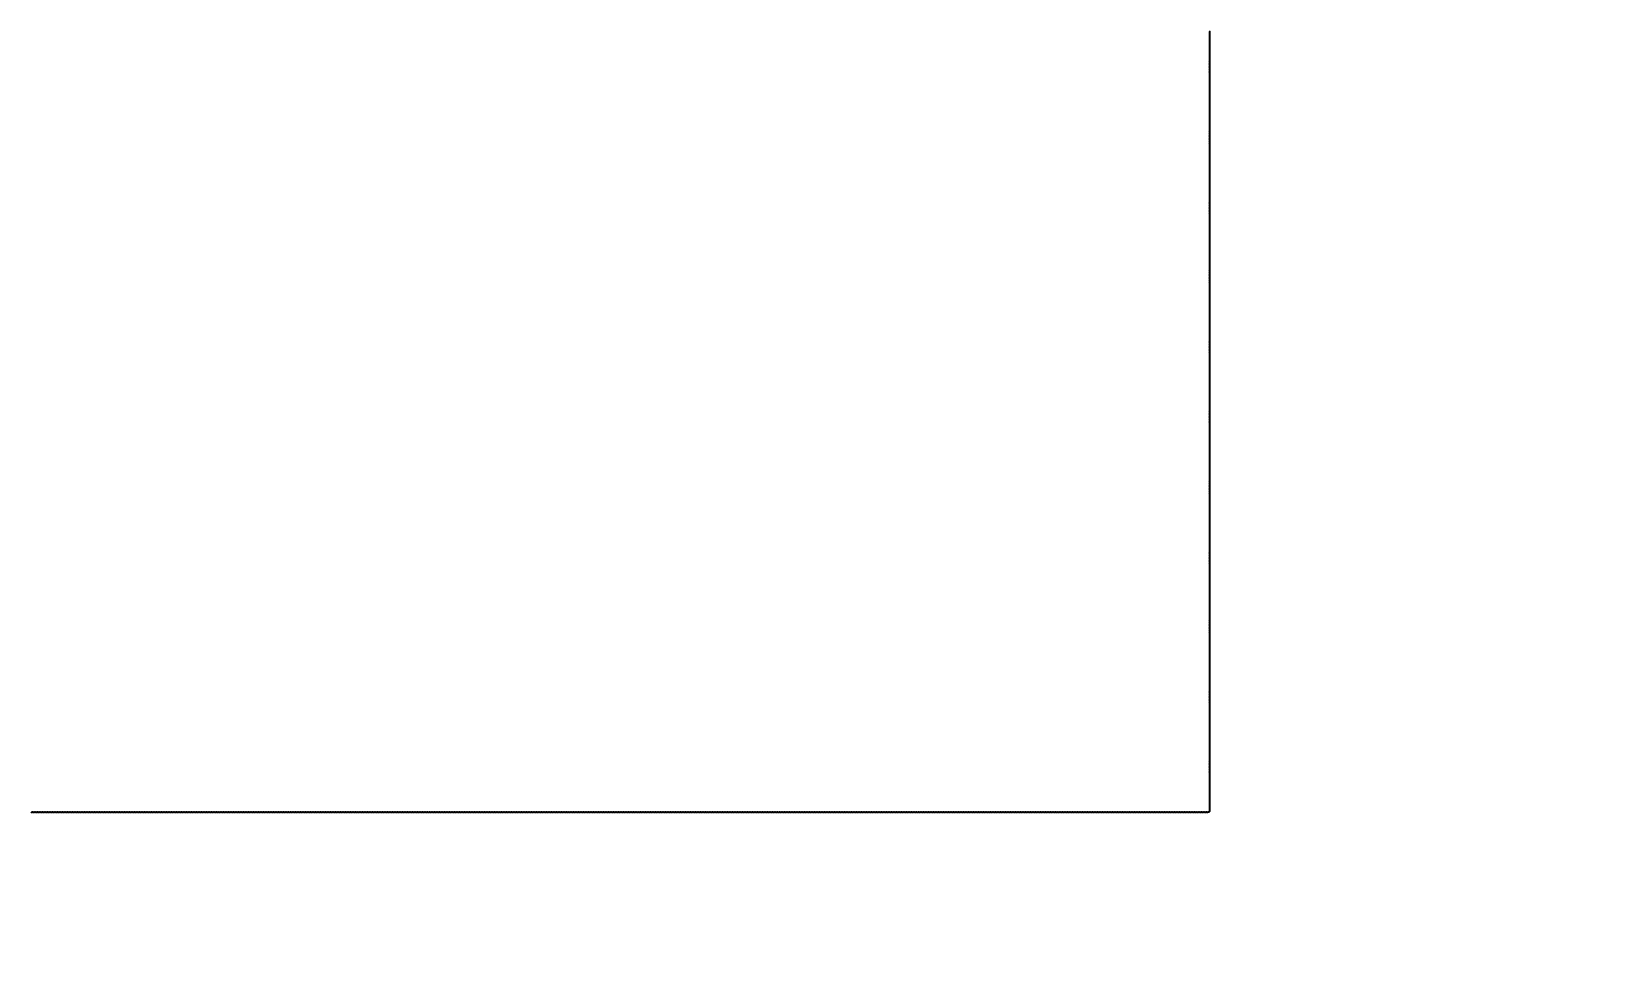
# Model space of a CAD drawing. Header units: millimetres. Extents: x 0 to 7618, y 0 to 6412.
# Drawn here: x 3305.8 to 3778, y 1346 to 1620 of the extents above; entities that cross this region are included whole.
import ezdxf

# ---------------------------------------------------------------- set-up
doc = ezdxf.new("R2010")
doc.units = ezdxf.units.MM
doc.styles.get("Standard").update_dxf_attribs({"font": 'arial.ttf'})
doc.dimstyles.new('ISO-25', dxfattribs={"dimtxt": 100, "dimasz": 100, "dimexe": 1.25, "dimexo": 0.625, "dimtad": 1, "dimtih": 1, "dimtoh": 1, "dimtxsty": 'Standard', "dimcen": 2.5, "dimadec": 0, "dimazin": 0, "dimtfac": 1, "dimtmove": 0, "dimatfit": 3, "dimfxl": 1, "dimfxlon": 1, "dimarcsym": 0})

# ---------------------------------------------------------------- blocks, each defined once
blk = doc.blocks.new('*D1')
at = {"color": 0, "lineweight": -2, "transparency": 16777216}
for p, q in [((4406.22, 2934.23), (4408.47, 2934.23)), ((4407.22, 2834.23), (4407.22, 2225.45)), ((4407.22, 1487.25), (4407.22, 2096.03)), ((4406.22, 1387.25), (4408.47, 1387.25))]:
    blk.add_line(p, q, dxfattribs=at)
at = {"color": 0, "transparency": 16777216}
for points in [[(4390.55, 2834.23), (4423.89, 2834.23), (4407.22, 2934.23)], [(4390.55, 1487.25), (4423.89, 1487.25), (4407.22, 1387.25)]]:
    blk.add_solid(points, dxfattribs=at)
at = {"layer": 'Defpoints', "color": 0, "transparency": 16777216}
for p in [(3650.01, 2934.23), (3630.28, 1387.25), (4407.22, 1387.25)]:
    blk.add_point(p, dxfattribs=at)
at = {"color": 0, "transparency": 16777216, "insert": (4407.22, 2160.74), "char_height": 100, "attachment_point": 5}
blk.add_mtext('1546,98 [5\'-1"]', dxfattribs=at)
blk = doc.blocks.new('*D4')
at = {"color": 0, "lineweight": -2, "transparency": 16777216}
for p, q in [((1554.2, 902.31), (1554.2, 900.06)), ((3657.48, 902.31), (3657.48, 900.06)), ((1654.2, 901.31), (3557.48, 901.31))]:
    blk.add_line(p, q, dxfattribs=at)
at = {"color": 0, "transparency": 16777216}
for points in [[(1654.2, 917.97), (1654.2, 884.64), (1554.2, 901.31)], [(3557.48, 917.97), (3557.48, 884.64), (3657.48, 901.31)]]:
    blk.add_solid(points, dxfattribs=at)
at = {"layer": 'Defpoints', "color": 0, "transparency": 16777216}
for p in [(1554.2, 1594.38), (3657.48, 1547.63), (3657.48, 901.31)]:
    blk.add_point(p, dxfattribs=at)
at = {"color": 0, "transparency": 16777216, "insert": (2605.84, 966.02), "char_height": 100, "attachment_point": 5}
blk.add_mtext('2103,27 [6\'-11"]', dxfattribs=at)
blk = doc.blocks.new('*D8')
at = {"color": 0, "lineweight": -2, "transparency": 16777216}
for p, q in [((4633.09, 1041), (4634.32, 1039.11)), ((4549.74, 985.73), (4357.89, 861.27)), ((3966.54, 607.39), (4158.39, 731.85)), ((3882.1, 553.81), (3883.32, 551.92))]:
    blk.add_line(p, q, dxfattribs=at)
at = {"color": 0, "transparency": 16777216}
for points in [[(4540.67, 999.72), (4558.81, 971.75), (4633.64, 1040.16)], [(3957.46, 621.37), (3975.61, 593.41), (3882.64, 552.97)]]:
    blk.add_solid(points, dxfattribs=at)
at = {"layer": 'Defpoints', "color": 0, "transparency": 16777216}
for p in [(4408.47, 1387.25), (3657.48, 900.06), (3882.64, 552.97)]:
    blk.add_point(p, dxfattribs=at)
at = {"color": 0, "transparency": 16777216, "insert": (4258.14, 796.56), "char_height": 100, "attachment_point": 5}
blk.add_mtext('895,18 [2\'-11"]', dxfattribs=at)
blk = doc.blocks.new('*D18')
at = {"color": 0, "lineweight": -2, "transparency": 16777216}
for p, q in [((3475.51, 2734.23), (3657.48, 2859.13)), ((3657.48, 2859.13), (3657.48, 1696.15)), ((3475.51, 2735.23), (3475.51, 2734.23))]:
    blk.add_line(p, q, dxfattribs=at)
at = {"layer": 'Defpoints', "color": 0, "transparency": 16777216}
for p in [(3475.51, 2934.23), (3657.48, 2659.13), (0, 0)]:
    blk.add_point(p, dxfattribs=at)
at = {"color": 0, "transparency": 16777216, "insert": (3592.76, 2177.33), "char_height": 100, "attachment_point": 5, "rotation": 90}
blk.add_mtext('3475,51 [11\'-5"]', dxfattribs=at)

msp = doc.modelspace()

# ---------------------------------------------------------------- linework, layer by layer
msp.add_lwpolyline([(3305.528, 1387.073, 0.5205671), (3306.028, 1387.073, 0.5205671), (3306.528, 1387.073, 0.5205671), (3307.028, 1387.073, 0.5205671), (3307.528, 1387.073, 0.5205671), (3308.028, 1387.073, 0.5205671), (3308.528, 1387.073, 0.5205671), (3309.028, 1387.073, 0.5205671), (3309.528, 1387.073, 0.5205671), (3310.028, 1387.073, 0.5205671), (3310.528, 1387.073, 0.5205671), (3311.028, 1387.073, 0.5205671), (3311.528, 1387.073, 0.5205671), (3312.028, 1387.073, 0.5205671), (3312.528, 1387.073, 0.5205671), (3313.028, 1387.073, 0.5205671), (3313.528, 1387.073, 0.5205671), (3314.028, 1387.073, 0.5205671), (3314.528, 1387.073, 0.5205671), (3315.028, 1387.073, 0.5205671), (3315.528, 1387.073, 0.5205671), (3316.028, 1387.073, 0.5205671), (3316.528, 1387.073, 0.5205671), (3317.028, 1387.073, 0.5205671), (3317.528, 1387.073, 0.5205671), (3318.028, 1387.073, 0.5205671), (3318.528, 1387.073, 0.5205671), (3319.028, 1387.073, 0.5205671), (3319.528, 1387.073, 0.5205671), (3320.028, 1387.073, 0.5205671), (3320.528, 1387.073, 0.5205671), (3321.028, 1387.073, 0.5205671), (3321.528, 1387.073, 0.5205671), (3322.028, 1387.073, 0.5205671), (3322.528, 1387.073, 0.5205671), (3323.028, 1387.073, 0.5205671), (3323.528, 1387.073, 0.5205671), (3324.028, 1387.073, 0.5205671), (3324.528, 1387.073, 0.5205671), (3325.028, 1387.073, 0.5205671), (3325.528, 1387.073, 0.5205671), (3326.028, 1387.073, 0.5205671), (3326.528, 1387.073, 0.5205671), (3327.028, 1387.073, 0.5205671), (3327.528, 1387.073, 0.5205671), (3328.028, 1387.073, 0.5205671), (3328.528, 1387.073, 0.5205671), (3329.028, 1387.073, 0.5205671), (3329.528, 1387.073, 0.5205671), (3330.028, 1387.073, 0.5205671), (3330.528, 1387.073, 0.5205671), (3331.028, 1387.073, 0.5205671), (3331.528, 1387.073, 0.5205671), (3332.028, 1387.073, 0.5205671), (3332.528, 1387.073, 0.5205671), (3333.028, 1387.073, 0.5205671), (3333.528, 1387.073, 0.5205671), (3334.028, 1387.073, 0.5205671), (3334.528, 1387.073, 0.5205671), (3335.028, 1387.073, 0.5205671), (3335.528, 1387.073, 0.5205671), (3336.028, 1387.073, 0.5205671), (3336.528, 1387.073, 0.5205671), (3337.028, 1387.073, 0.5205671), (3337.528, 1387.073, 0.5205671), (3338.028, 1387.073, 0.5205671), (3338.528, 1387.073, 0.5205671), (3339.028, 1387.073, 0.5205671), (3339.528, 1387.073, 0.5205671), (3340.028, 1387.073, 0.5205671), (3340.528, 1387.073, 0.5205671), (3341.028, 1387.073, 0.5205671), (3341.528, 1387.073, 0.5205671), (3342.028, 1387.073, 0.5205671), (3342.528, 1387.073, 0.5205671), (3343.028, 1387.073, 0.5205671), (3343.528, 1387.073, 0.5205671), (3344.028, 1387.073, 0.5205671), (3344.528, 1387.073, 0.5205671), (3345.028, 1387.073, 0.5205671), (3345.528, 1387.073, 0.5205671), (3346.028, 1387.073, 0.5205671), (3346.528, 1387.073, 0.5205671), (3347.028, 1387.073, 0.5205671), (3347.528, 1387.073, 0.5205671), (3348.028, 1387.073, 0.5205671), (3348.528, 1387.073, 0.5205671), (3349.028, 1387.073, 0.5205671), (3349.528, 1387.073, 0.5205671), (3350.028, 1387.073, 0.5205671), (3350.528, 1387.073, 0.5205671), (3351.028, 1387.073, 0.5205671), (3351.528, 1387.073, 0.5205671), (3352.028, 1387.073, 0.5205671), (3352.528, 1387.073, 0.5205671), (3353.028, 1387.073, 0.5205671), (3353.528, 1387.073, 0.5205671), (3354.028, 1387.073, 0.5205671), (3354.528, 1387.073, 0.5205671), (3355.028, 1387.073, 0.5205671), (3355.528, 1387.073, 0.5205671), (3356.028, 1387.073, 0.5205671), (3356.528, 1387.073, 0.5205671), (3357.028, 1387.073, 0.5205671), (3357.528, 1387.073, 0.5205671), (3358.028, 1387.073, 0.5205671), (3358.528, 1387.073, 0.5205671), (3359.028, 1387.073, 0.5205671), (3359.528, 1387.073, 0.5205671), (3360.028, 1387.073, 0.5205671), (3360.528, 1387.073, 0.5205671), (3361.028, 1387.073, 0.5205671), (3361.528, 1387.073, 0.5205671), (3362.028, 1387.073, 0.5205671), (3362.528, 1387.073, 0.5205671), (3363.028, 1387.073, 0.5205671), (3363.528, 1387.073, 0.5205671), (3364.028, 1387.073, 0.5205671), (3364.528, 1387.073, 0.5205671), (3365.028, 1387.073, 0.5205671), (3365.528, 1387.073, 0.5205671), (3366.028, 1387.073, 0.5205671), (3366.528, 1387.073, 0.5205671), (3367.028, 1387.073, 0.5205671), (3367.528, 1387.073, 0.5205671), (3368.028, 1387.073, 0.5205671), (3368.528, 1387.073, 0.5205671), (3369.028, 1387.073, 0.5205671), (3369.528, 1387.073, 0.5205671), (3370.028, 1387.073, 0.5205671), (3370.528, 1387.073, 0.5205671), (3371.028, 1387.073, 0.5205671), (3371.528, 1387.073, 0.5205671), (3372.028, 1387.073, 0.5205671), (3372.528, 1387.073, 0.5205671), (3373.028, 1387.073, 0.5205671), (3373.528, 1387.073, 0.5205671), (3374.028, 1387.073, 0.5205671), (3374.528, 1387.073, 0.5205671), (3375.028, 1387.073, 0.5205671), (3375.528, 1387.073, 0.5205671), (3376.028, 1387.073, 0.5205671), (3376.528, 1387.073, 0.5205671), (3377.028, 1387.073, 0.5205671), (3377.528, 1387.073, 0.5205671), (3378.028, 1387.073, 0.5205671), (3378.528, 1387.073, 0.5205671), (3379.028, 1387.073, 0.5205671), (3379.528, 1387.073, 0.5205671), (3380.028, 1387.073, 0.5205671), (3380.528, 1387.073, 0.5205671), (3381.028, 1387.073, 0.5205671), (3381.528, 1387.073, 0.5205671), (3382.028, 1387.073, 0.5205671), (3382.528, 1387.073, 0.5205671), (3383.028, 1387.073, 0.5205671), (3383.528, 1387.073, 0.5205671), (3384.028, 1387.073, 0.5205671), (3384.528, 1387.073, 0.5205671), (3385.028, 1387.073, 0.5205671), (3385.528, 1387.073, 0.5205671), (3386.028, 1387.073, 0.5205671), (3386.528, 1387.073, 0.5205671), (3387.028, 1387.073, 0.5205671), (3387.528, 1387.073, 0.5205671), (3388.028, 1387.073, 0.5205671), (3388.528, 1387.073, 0.5205671), (3389.028, 1387.073, 0.5205671), (3389.528, 1387.073, 0.5205671), (3390.028, 1387.073, 0.5205671), (3390.528, 1387.073, 0.5205671), (3391.028, 1387.073, 0.5205671), (3391.528, 1387.073, 0.5205671), (3392.028, 1387.073, 0.5205671), (3392.528, 1387.073, 0.5205671), (3393.028, 1387.073, 0.5205671), (3393.528, 1387.073, 0.5205671), (3394.028, 1387.073, 0.5205671), (3394.528, 1387.073, 0.5205671), (3395.028, 1387.073, 0.5205671), (3395.528, 1387.073, 0.5205671), (3396.028, 1387.073, 0.5205671), (3396.528, 1387.073, 0.5205671), (3397.028, 1387.073, 0.5205671), (3397.528, 1387.073, 0.5205671), (3398.028, 1387.073, 0.5205671), (3398.528, 1387.073, 0.5205671), (3399.028, 1387.073, 0.5205671), (3399.528, 1387.073, 0.5205671), (3400.028, 1387.073, 0.5205671), (3400.528, 1387.073, 0.5205671), (3401.028, 1387.073, 0.5205671), (3401.528, 1387.073, 0.5205671), (3402.028, 1387.073, 0.5205671), (3402.528, 1387.073, 0.5205671), (3403.028, 1387.073, 0.5205671), (3403.528, 1387.073, 0.5205671), (3404.028, 1387.073, 0.5205671), (3404.528, 1387.073, 0.5205671), (3405.028, 1387.073, 0.5205671), (3405.528, 1387.073, 0.5205671), (3406.028, 1387.073, 0.5205671), (3406.528, 1387.073, 0.5205671), (3407.028, 1387.073, 0.5205671), (3407.528, 1387.073, 0.5205671), (3408.028, 1387.073, 0.5205671), (3408.528, 1387.073, 0.5205671), (3409.028, 1387.073, 0.5205671), (3409.528, 1387.073, 0.5205671), (3410.028, 1387.073, 0.5205671), (3410.528, 1387.073, 0.5205671), (3411.028, 1387.073, 0.5205671), (3411.528, 1387.073, 0.5205671), (3412.028, 1387.073, 0.5205671), (3412.528, 1387.073, 0.5205671), (3413.028, 1387.073, 0.5205671), (3413.528, 1387.073, 0.5205671), (3414.028, 1387.073, 0.5205671), (3414.528, 1387.073, 0.5205671), (3415.028, 1387.073, 0.5205671), (3415.528, 1387.073, 0.5205671), (3416.028, 1387.073, 0.5205671), (3416.528, 1387.073, 0.5205671), (3417.028, 1387.073, 0.5205671), (3417.528, 1387.073, 0.5205671), (3418.028, 1387.073, 0.5205671), (3418.528, 1387.073, 0.5205671), (3419.028, 1387.073, 0.5205671), (3419.528, 1387.073, 0.5205671), (3420.028, 1387.073, 0.5205671), (3420.528, 1387.073, 0.5205671), (3421.028, 1387.073, 0.5205671), (3421.528, 1387.073, 0.5205671), (3422.028, 1387.073, 0.5205671), (3422.528, 1387.073, 0.5205671), (3423.028, 1387.073, 0.5205671), (3423.528, 1387.073, 0.5205671), (3424.028, 1387.073, 0.5205671), (3424.528, 1387.073, 0.5205671), (3425.028, 1387.073, 0.5205671), (3425.528, 1387.073, 0.5205671), (3426.028, 1387.073, 0.5205671), (3426.528, 1387.073, 0.5205671), (3427.028, 1387.073, 0.5205671), (3427.528, 1387.073, 0.5205671), (3428.028, 1387.073, 0.5205671), (3428.528, 1387.073, 0.5205671), (3429.028, 1387.073, 0.5205671), (3429.528, 1387.073, 0.5205671), (3430.028, 1387.073, 0.5205671), (3430.528, 1387.073, 0.5205671), (3431.028, 1387.073, 0.5205671), (3431.528, 1387.073, 0.5205671), (3432.028, 1387.073, 0.5205671), (3432.528, 1387.073, 0.5205671), (3433.028, 1387.073, 0.5205671), (3433.528, 1387.073, 0.5205671), (3434.028, 1387.073, 0.5205671), (3434.528, 1387.073, 0.5205671), (3435.028, 1387.073, 0.5205671), (3435.528, 1387.073, 0.5205671), (3436.028, 1387.073, 0.5205671), (3436.528, 1387.073, 0.5205671), (3437.028, 1387.073, 0.5205671), (3437.528, 1387.073, 0.5205671), (3438.028, 1387.073, 0.5205671), (3438.528, 1387.073, 0.5205671), (3439.028, 1387.073, 0.5205671), (3439.528, 1387.073, 0.5205671), (3440.028, 1387.073, 0.5205671), (3440.528, 1387.073, 0.5205671), (3441.028, 1387.073, 0.5205671), (3441.528, 1387.073, 0.5205671), (3442.028, 1387.073, 0.5205671), (3442.528, 1387.073, 0.5205671), (3443.028, 1387.073, 0.5205671), (3443.528, 1387.073, 0.5205671), (3444.028, 1387.073, 0.5205671), (3444.528, 1387.073, 0.5205671), (3445.028, 1387.073, 0.5205671), (3445.528, 1387.073, 0.5205671), (3446.028, 1387.073, 0.5205671), (3446.528, 1387.073, 0.5205671), (3447.028, 1387.073, 0.5205671), (3447.528, 1387.073, 0.5205671), (3448.028, 1387.073, 0.5205671), (3448.528, 1387.073, 0.5205671), (3449.028, 1387.073, 0.5205671), (3449.528, 1387.073, 0.5205671), (3450.028, 1387.073, 0.5205671), (3450.528, 1387.073, 0.5205671), (3451.028, 1387.073, 0.5205671), (3451.528, 1387.073, 0.5205671), (3452.028, 1387.073, 0.5205671), (3452.528, 1387.073, 0.5205671), (3453.028, 1387.073, 0.5205671), (3453.528, 1387.073, 0.5205671), (3454.028, 1387.073, 0.5205671), (3454.528, 1387.073, 0.5205671), (3455.028, 1387.073, 0.5205671), (3455.528, 1387.073, 0.5205671), (3456.028, 1387.073, 0.5205671), (3456.528, 1387.073, 0.5205671), (3457.028, 1387.073, 0.5205671), (3457.528, 1387.073, 0.5205671), (3458.028, 1387.073, 0.5205671), (3458.528, 1387.073, 0.5205671), (3459.028, 1387.073, 0.5205671), (3459.528, 1387.073, 0.5205671), (3460.028, 1387.073, 0.5205671), (3460.528, 1387.073, 0.5205671), (3461.028, 1387.073, 0.5205671), (3461.528, 1387.073, 0.5205671), (3462.028, 1387.073, 0.5205671), (3462.528, 1387.073, 0.5205671), (3463.028, 1387.073, 0.5205671), (3463.528, 1387.073, 0.5205671), (3464.028, 1387.073, 0.5205671), (3464.528, 1387.073, 0.5205671), (3465.028, 1387.073, 0.5205671), (3465.528, 1387.073, 0.5205671), (3466.028, 1387.073, 0.5205671), (3466.528, 1387.073, 0.5205671), (3467.028, 1387.073, 0.5205671), (3467.528, 1387.073, 0.5205671), (3468.028, 1387.073, 0.5205671), (3468.528, 1387.073, 0.5205671), (3469.028, 1387.073, 0.5205671), (3469.528, 1387.073, 0.5205671), (3470.028, 1387.073, 0.5205671), (3470.528, 1387.073, 0.5205671), (3471.028, 1387.073, 0.5205671), (3471.528, 1387.073, 0.5205671), (3472.028, 1387.073, 0.5205671), (3472.528, 1387.073, 0.5205671), (3473.028, 1387.073, 0.5205671), (3473.528, 1387.073, 0.5205671), (3474.028, 1387.073, 0.5205671), (3474.528, 1387.073, 0.5205671), (3475.028, 1387.073, 0.5205671), (3475.528, 1387.073, 0.5205671), (3476.028, 1387.073, 0.5205671), (3476.528, 1387.073, 0.5205671), (3477.028, 1387.073, 0.5205671), (3477.528, 1387.073, 0.5205671), (3478.028, 1387.073, 0.5205671), (3478.528, 1387.073, 0.5205671), (3479.028, 1387.073, 0.5205671), (3479.528, 1387.073, 0.5205671), (3480.028, 1387.073, 0.5205671), (3480.528, 1387.073, 0.5205671), (3481.028, 1387.073, 0.5205671), (3481.528, 1387.073, 0.5205671), (3482.028, 1387.073, 0.5205671), (3482.528, 1387.073, 0.5205671), (3483.028, 1387.073, 0.5205671), (3483.528, 1387.073, 0.5205671), (3484.028, 1387.073, 0.5205671), (3484.528, 1387.073, 0.5205671), (3485.028, 1387.073, 0.5205671), (3485.528, 1387.073, 0.5205671), (3486.028, 1387.073, 0.5205671), (3486.528, 1387.073, 0.5205671), (3487.028, 1387.073, 0.5205671), (3487.528, 1387.073, 0.5205671), (3488.028, 1387.073, 0.5205671), (3488.528, 1387.073, 0.5205671), (3489.028, 1387.073, 0.5205671), (3489.528, 1387.073, 0.5205671), (3490.028, 1387.073, 0.5205671), (3490.528, 1387.073, 0.5205671), (3491.028, 1387.073, 0.5205671), (3491.528, 1387.073, 0.5205671), (3492.028, 1387.073, 0.5205671), (3492.528, 1387.073, 0.5205671), (3493.028, 1387.073, 0.5205671), (3493.528, 1387.073, 0.5205671), (3494.028, 1387.073, 0.5205671), (3494.528, 1387.073, 0.5205671), (3495.028, 1387.073, 0.5205671), (3495.528, 1387.073, 0.5205671), (3496.028, 1387.073, 0.5205671), (3496.528, 1387.073, 0.5205671), (3497.028, 1387.073, 0.5205671), (3497.528, 1387.073, 0.5205671), (3498.028, 1387.073, 0.5205671), (3498.528, 1387.073, 0.5205671), (3499.028, 1387.073, 0.5205671), (3499.528, 1387.073, 0.5205671), (3500.028, 1387.073, 0.5205671), (3500.528, 1387.073, 0.5205671), (3501.028, 1387.073, 0.5205671), (3501.528, 1387.073, 0.5205671), (3502.028, 1387.073, 0.5205671), (3502.528, 1387.073, 0.5205671), (3503.028, 1387.073, 0.5205671), (3503.528, 1387.073, 0.5205671), (3504.028, 1387.073, 0.5205671), (3504.528, 1387.073, 0.5205671), (3505.028, 1387.073, 0.5205671), (3505.528, 1387.073, 0.5205671), (3506.028, 1387.073, 0.5205671), (3506.528, 1387.073, 0.5205671), (3507.028, 1387.073, 0.5205671), (3507.528, 1387.073, 0.5205671), (3508.028, 1387.073, 0.5205671), (3508.528, 1387.073, 0.5205671), (3509.028, 1387.073, 0.5205671), (3509.528, 1387.073, 0.5205671), (3510.028, 1387.073, 0.5205671), (3510.528, 1387.073, 0.5205671), (3511.028, 1387.073, 0.5205671), (3511.528, 1387.073, 0.5205671), (3512.028, 1387.073, 0.5205671), (3512.528, 1387.073, 0.5205671), (3513.028, 1387.073, 0.5205671), (3513.528, 1387.073, 0.5205671), (3514.028, 1387.073, 0.5205671), (3514.528, 1387.073, 0.5205671), (3515.028, 1387.073, 0.5205671), (3515.528, 1387.073, 0.5205671), (3516.028, 1387.073, 0.5205671), (3516.528, 1387.073, 0.5205671), (3517.028, 1387.073, 0.5205671), (3517.528, 1387.073, 0.5205671), (3518.028, 1387.073, 0.5205671), (3518.528, 1387.073, 0.5205671), (3519.028, 1387.073, 0.5205671), (3519.528, 1387.073, 0.5205671), (3520.028, 1387.073, 0.5205671), (3520.528, 1387.073, 0.5205671), (3521.028, 1387.073, 0.5205671), (3521.528, 1387.073, 0.5205671), (3522.028, 1387.073, 0.5205671), (3522.528, 1387.073, 0.5205671), (3523.028, 1387.073, 0.5205671), (3523.528, 1387.073, 0.5205671), (3524.028, 1387.073, 0.5205671), (3524.528, 1387.073, 0.5205671), (3525.028, 1387.073, 0.5205671), (3525.528, 1387.073, 0.5205671), (3526.028, 1387.073, 0.5205671), (3526.528, 1387.073, 0.5205671), (3527.028, 1387.073, 0.5205671), (3527.528, 1387.073, 0.5205671), (3528.028, 1387.073, 0.5205671), (3528.528, 1387.073, 0.5205671), (3529.028, 1387.073, 0.5205671), (3529.528, 1387.073, 0.5205671), (3530.028, 1387.073, 0.5205671), (3530.528, 1387.073, 0.5205671), (3531.028, 1387.073, 0.5205671), (3531.528, 1387.073, 0.5205671), (3532.028, 1387.073, 0.5205671), (3532.528, 1387.073, 0.5205671), (3533.028, 1387.073, 0.5205671), (3533.528, 1387.073, 0.5205671), (3534.028, 1387.073, 0.5205671), (3534.528, 1387.073, 0.5205671), (3535.028, 1387.073, 0.5205671), (3535.528, 1387.073, 0.5205671), (3536.028, 1387.073, 0.5205671), (3536.528, 1387.073, 0.5205671), (3537.028, 1387.073, 0.5205671), (3537.528, 1387.073, 0.5205671), (3538.028, 1387.073, 0.5205671), (3538.528, 1387.073, 0.5205671), (3539.028, 1387.073, 0.5205671), (3539.528, 1387.073, 0.5205671), (3540.028, 1387.073, 0.5205671), (3540.528, 1387.073, 0.5205671), (3541.028, 1387.073, 0.5205671), (3541.528, 1387.073, 0.5205671), (3542.028, 1387.073, 0.5205671), (3542.528, 1387.073, 0.5205671), (3543.028, 1387.073, 0.5205671), (3543.528, 1387.073, 0.5205671), (3544.028, 1387.073, 0.5205671), (3544.528, 1387.073, 0.5205671), (3545.028, 1387.073, 0.5205671), (3545.528, 1387.073, 0.5205671), (3546.028, 1387.073, 0.5205671), (3546.528, 1387.073, 0.5205671), (3547.028, 1387.073, 0.5205671), (3547.528, 1387.073, 0.5205671), (3548.028, 1387.073, 0.5205671), (3548.528, 1387.073, 0.5205671), (3549.028, 1387.073, 0.5205671), (3549.528, 1387.073, 0.5205671), (3550.028, 1387.073, 0.5205671), (3550.528, 1387.073, 0.5205671), (3551.028, 1387.073, 0.5205671), (3551.528, 1387.073, 0.5205671), (3552.028, 1387.073, 0.5205671), (3552.528, 1387.073, 0.5205671), (3553.028, 1387.073, 0.5205671), (3553.528, 1387.073, 0.5205671), (3554.028, 1387.073, 0.5205671), (3554.528, 1387.073, 0.5205671), (3555.028, 1387.073, 0.5205671), (3555.528, 1387.073, 0.5205671), (3556.028, 1387.073, 0.5205671), (3556.528, 1387.073, 0.5205671), (3557.028, 1387.073, 0.5205671), (3557.528, 1387.073, 0.5205671), (3558.028, 1387.073, 0.5205671), (3558.528, 1387.073, 0.5205671), (3559.028, 1387.073, 0.5205671), (3559.528, 1387.073, 0.5205671), (3560.028, 1387.073, 0.5205671), (3560.528, 1387.073, 0.5205671), (3561.028, 1387.073, 0.5205671), (3561.528, 1387.073, 0.5205671), (3562.028, 1387.073, 0.5205671), (3562.528, 1387.073, 0.5205671), (3563.028, 1387.073, 0.5205671), (3563.528, 1387.073, 0.5205671), (3564.028, 1387.073, 0.5205671), (3564.528, 1387.073, 0.5205671), (3565.028, 1387.073, 0.5205671), (3565.528, 1387.073, 0.5205671), (3566.028, 1387.073, 0.5205671), (3566.528, 1387.073, 0.5205671), (3567.028, 1387.073, 0.5205671), (3567.528, 1387.073, 0.5205671), (3568.028, 1387.073, 0.5205671), (3568.528, 1387.073, 0.5205671), (3569.028, 1387.073, 0.5205671), (3569.528, 1387.073, 0.5205671), (3570.028, 1387.073, 0.5205671), (3570.528, 1387.073, 0.5205671), (3571.028, 1387.073, 0.5205671), (3571.528, 1387.073, 0.5205671), (3572.028, 1387.073, 0.5205671), (3572.528, 1387.073, 0.5205671), (3573.028, 1387.073, 0.5205671), (3573.528, 1387.073, 0.5205671), (3574.028, 1387.073, 0.5205671), (3574.528, 1387.073, 0.5205671), (3575.028, 1387.073, 0.5205671), (3575.528, 1387.073, 0.5205671), (3576.028, 1387.073, 0.5205671), (3576.528, 1387.073, 0.5205671), (3577.028, 1387.073, 0.5205671), (3577.528, 1387.073, 0.5205671), (3578.028, 1387.073, 0.5205671), (3578.528, 1387.073, 0.5205671), (3579.028, 1387.073, 0.5205671), (3579.528, 1387.073, 0.5205671), (3580.028, 1387.073, 0.5205671), (3580.528, 1387.073, 0.5205671), (3581.028, 1387.073, 0.5205671), (3581.528, 1387.073, 0.5205671), (3582.028, 1387.073, 0.5205671), (3582.528, 1387.073, 0.5205671), (3583.028, 1387.073, 0.5205671), (3583.528, 1387.073, 0.5205671), (3584.028, 1387.073, 0.5205671), (3584.528, 1387.073, 0.5205671), (3585.028, 1387.073, 0.5205671), (3585.528, 1387.073, 0.5205671), (3586.028, 1387.073, 0.5205671), (3586.528, 1387.073, 0.5205671), (3587.028, 1387.073, 0.5205671), (3587.528, 1387.073, 0.5205671), (3588.028, 1387.073, 0.5205671), (3588.528, 1387.073, 0.5205671), (3589.028, 1387.073, 0.5205671), (3589.528, 1387.073, 0.5205671), (3590.028, 1387.073, 0.5205671), (3590.528, 1387.073, 0.5205671), (3591.028, 1387.073, 0.5205671), (3591.528, 1387.073, 0.5205671), (3592.028, 1387.073, 0.5205671), (3592.528, 1387.073, 0.5205671), (3593.028, 1387.073, 0.5205671), (3593.528, 1387.073, 0.5205671), (3594.028, 1387.073, 0.5205671), (3594.528, 1387.073, 0.5205671), (3595.028, 1387.073, 0.5205671), (3595.528, 1387.073, 0.5205671), (3596.028, 1387.073, 0.5205671), (3596.528, 1387.073, 0.5205671), (3597.028, 1387.073, 0.5205671), (3597.528, 1387.073, 0.5205671), (3598.028, 1387.073, 0.5205671), (3598.528, 1387.073, 0.5205671), (3599.028, 1387.073, 0.5205671), (3599.528, 1387.073, 0.5205671), (3600.028, 1387.073, 0.5205671), (3600.528, 1387.073, 0.5205671), (3601.028, 1387.073, 0.5205671), (3601.528, 1387.073, 0.5205671), (3602.028, 1387.073, 0.5205671), (3602.528, 1387.073, 0.5205671), (3603.028, 1387.073, 0.5205671), (3603.528, 1387.073, 0.5205671), (3604.028, 1387.073, 0.5205671), (3604.528, 1387.073, 0.5205671), (3605.028, 1387.073, 0.5205671), (3605.528, 1387.073, 0.5205671), (3606.028, 1387.073, 0.5205671), (3606.528, 1387.073, 0.5205671), (3607.028, 1387.073, 0.5205671), (3607.528, 1387.073, 0.5205671), (3608.028, 1387.073, 0.5205671), (3608.528, 1387.073, 0.5205671), (3609.028, 1387.073, 0.5205671), (3609.528, 1387.073, 0.5205671), (3610.028, 1387.073, 0.5205671), (3610.528, 1387.073, 0.5205671), (3611.028, 1387.073, 0.5205671), (3611.528, 1387.073, 0.5205671), (3612.028, 1387.073, 0.5205671), (3612.528, 1387.073, 0.5205671), (3613.028, 1387.073, 0.5205671), (3613.528, 1387.073, 0.5205671), (3614.028, 1387.073, 0.5205671), (3614.528, 1387.073, 0.5205671), (3615.028, 1387.073, 0.5205671), (3615.528, 1387.073, 0.5205671), (3616.028, 1387.073, 0.5205671), (3616.528, 1387.073, 0.5205671), (3617.028, 1387.073, 0.5205671), (3617.528, 1387.073, 0.5205671), (3618.028, 1387.073, 0.5205671), (3618.528, 1387.073, 0.5205671), (3619.028, 1387.073, 0.5205671), (3619.528, 1387.073, 0.5205671), (3620.028, 1387.073, 0.5205671), (3620.528, 1387.073, 0.5205671), (3621.028, 1387.073, 0.5205671), (3621.528, 1387.073, 0.5205671), (3622.028, 1387.073, 0.5205671), (3622.528, 1387.073, 0.5205671), (3623.028, 1387.073, 0.5205671), (3623.528, 1387.073, 0.5205671), (3624.028, 1387.073, 0.5205671), (3624.528, 1387.073, 0.5205671), (3625.028, 1387.073, 0.5205671), (3625.528, 1387.073, 0.5205671), (3626.028, 1387.073, 0.5205671), (3626.528, 1387.073, 0.5205671), (3627.028, 1387.073, 0.5205671), (3627.528, 1387.073, 0.5205671), (3628.028, 1387.073, 0.5205671), (3628.528, 1387.073, 0.5205671), (3629.028, 1387.073, 0.5205671), (3629.528, 1387.073, 0.5205671), (3630.028, 1387.073, 0.5205671), (3630.528, 1387.073, 0.5205671), (3631.028, 1387.073, 0.5205671), (3631.528, 1387.073, 0.5205671), (3632.028, 1387.073, 0.5205671), (3632.528, 1387.073, 0.5205671), (3633.028, 1387.073, 0.5205671), (3633.528, 1387.073, 0.5205671), (3634.028, 1387.073, 0.5205671), (3634.528, 1387.073, 0.5205671), (3635.028, 1387.073, 0.5205671), (3635.528, 1387.073, 0.5205671), (3636.028, 1387.073, 0.5205671), (3636.528, 1387.073, 0.5205671), (3637.028, 1387.073, 0.5205671), (3637.528, 1387.073, 0.5205671), (3638.028, 1387.073, 0.5205671), (3638.528, 1387.073, 0.5205671), (3639.028, 1387.073, 0.5205671), (3639.528, 1387.073, 0.5205671), (3640.028, 1387.073, 0.5205671), (3640.528, 1387.073, 0.5205671), (3641.028, 1387.073, 0.5205671), (3641.528, 1387.073, 0.5205671), (3642.028, 1387.073, 0.5205671), (3642.528, 1387.073, 0.5205671), (3643.028, 1387.073, 0.5205671), (3643.528, 1387.073, 0.5205671), (3644.028, 1387.073, 0.5205671), (3644.528, 1387.073, 0.5205671), (3645.028, 1387.073, 0.5205671), (3645.528, 1387.073, 0.5205671), (3646.028, 1387.073, 0.5205671), (3646.528, 1387.073, 0.5205671), (3647.028, 1387.073, 0.5205671), (3647.528, 1387.073, 0.5205671), (3648.028, 1387.073, 0.5205671), (3648.528, 1387.073, 0.5205671), (3649.028, 1387.073, 0.5205671), (3649.528, 1387.073, 0.5205671), (3650.028, 1387.073, 0.5205671), (3650.528, 1387.073, 0.5205671), (3651.028, 1387.073, 0.5205671), (3651.528, 1387.073, 0.5205671), (3652.028, 1387.073, 0.5205671), (3652.528, 1387.073, 0.5205671), (3653.028, 1387.073, 0.5205671), (3653.528, 1387.073, 0.5205671), (3654.028, 1387.073, 0.5205671), (3654.528, 1387.073, 0.5205671), (3655.028, 1387.073, 0.5205671), (3655.528, 1387.073, 0.5205671), (3656.028, 1387.073, 0.5205671), (3656.528, 1387.073, 0.5205671), (3657.028, 1387.073, 0.5205671), (3657.475, 1387.125, 0.5205671), (3657.475, 1387.625, 0.5205671), (3657.475, 1388.125, 0.5205671), (3657.475, 1388.625, 0.5205671), (3657.475, 1389.125, 0.5205671), (3657.475, 1389.625, 0.5205671), (3657.475, 1390.125, 0.5205671), (3657.475, 1390.625, 0.5205671), (3657.475, 1391.125, 0.5205671), (3657.475, 1391.625, 0.5205671), (3657.475, 1392.125, 0.5205671), (3657.475, 1392.625, 0.5205671), (3657.475, 1393.125, 0.5205671), (3657.475, 1393.625, 0.5205671), (3657.475, 1394.125, 0.5205671), (3657.475, 1394.625, 0.5205671), (3657.475, 1395.125, 0.5205671), (3657.475, 1395.625, 0.5205671), (3657.475, 1396.125, 0.5205671), (3657.475, 1396.625, 0.5205671), (3657.475, 1397.125, 0.5205671), (3657.475, 1397.625, 0.5205671), (3657.475, 1398.125, 0.5205671), (3657.475, 1398.625, 0.5205671), (3657.475, 1399.125, 0.5205671), (3657.475, 1399.625, 0.5205671), (3657.475, 1400.125, 0.5205671), (3657.475, 1400.625, 0.5205671), (3657.475, 1401.125, 0.5205671), (3657.475, 1401.625, 0.5205671), (3657.475, 1402.125, 0.5205671), (3657.475, 1402.625, 0.5205671), (3657.475, 1403.125, 0.5205671), (3657.475, 1403.625, 0.5205671), (3657.475, 1404.125, 0.5205671), (3657.475, 1404.625, 0.5205671), (3657.475, 1405.125, 0.5205671), (3657.475, 1405.625, 0.5205671), (3657.475, 1406.125, 0.5205671), (3657.475, 1406.625, 0.5205671), (3657.475, 1407.125, 0.5205671), (3657.475, 1407.625, 0.5205671), (3657.475, 1408.125, 0.5205671), (3657.475, 1408.625, 0.5205671), (3657.475, 1409.125, 0.5205671), (3657.475, 1409.625, 0.5205671), (3657.475, 1410.125, 0.5205671), (3657.475, 1410.625, 0.5205671), (3657.475, 1411.125, 0.5205671), (3657.475, 1411.625, 0.5205671), (3657.475, 1412.125, 0.5205671), (3657.475, 1412.625, 0.5205671), (3657.475, 1413.125, 0.5205671), (3657.475, 1413.625, 0.5205671), (3657.475, 1414.125, 0.5205671), (3657.475, 1414.625, 0.5205671), (3657.475, 1415.125, 0.5205671), (3657.475, 1415.625, 0.5205671), (3657.475, 1416.125, 0.5205671), (3657.475, 1416.625, 0.5205671), (3657.475, 1417.125, 0.5205671), (3657.475, 1417.625, 0.5205671), (3657.475, 1418.125, 0.5205671), (3657.475, 1418.625, 0.5205671), (3657.475, 1419.125, 0.5205671), (3657.475, 1419.625, 0.5205671), (3657.475, 1420.125, 0.5205671), (3657.475, 1420.625, 0.5205671), (3657.475, 1421.125, 0.5205671), (3657.475, 1421.625, 0.5205671), (3657.475, 1422.125, 0.5205671), (3657.475, 1422.625, 0.5205671), (3657.475, 1423.125, 0.5205671), (3657.475, 1423.625, 0.5205671), (3657.475, 1424.125, 0.5205671), (3657.475, 1424.625, 0.5205671), (3657.475, 1425.125, 0.5205671), (3657.475, 1425.625, 0.5205671), (3657.475, 1426.125, 0.5205671), (3657.475, 1426.625, 0.5205671), (3657.475, 1427.125, 0.5205671), (3657.475, 1427.625, 0.5205671), (3657.475, 1428.125, 0.5205671), (3657.475, 1428.625, 0.5205671), (3657.475, 1429.125, 0.5205671), (3657.475, 1429.625, 0.5205671), (3657.475, 1430.125, 0.5205671), (3657.475, 1430.625, 0.5205671), (3657.475, 1431.125, 0.5205671), (3657.475, 1431.625, 0.5205671), (3657.475, 1432.125, 0.5205671), (3657.475, 1432.625, 0.5205671), (3657.475, 1433.125, 0.5205671), (3657.475, 1433.625, 0.5205671), (3657.475, 1434.125, 0.5205671), (3657.475, 1434.625, 0.5205671), (3657.475, 1435.125, 0.5205671), (3657.475, 1435.625, 0.5205671), (3657.475, 1436.125, 0.5205671), (3657.475, 1436.625, 0.5205671), (3657.475, 1437.125, 0.5205671), (3657.475, 1437.625, 0.5205671), (3657.475, 1438.125, 0.5205671), (3657.475, 1438.625, 0.5205671), (3657.475, 1439.125, 0.5205671), (3657.475, 1439.625, 0.5205671), (3657.475, 1440.125, 0.5205671), (3657.475, 1440.625, 0.5205671), (3657.475, 1441.125, 0.5205671), (3657.475, 1441.625, 0.5205671), (3657.475, 1442.125, 0.5205671), (3657.475, 1442.625, 0.5205671), (3657.475, 1443.125, 0.5205671), (3657.475, 1443.625, 0.5205671), (3657.475, 1444.125, 0.5205671), (3657.475, 1444.625, 0.5205671), (3657.475, 1445.125, 0.5205671), (3657.475, 1445.625, 0.5205671), (3657.475, 1446.125, 0.5205671), (3657.475, 1446.625, 0.5205671), (3657.475, 1447.125, 0.5205671), (3657.475, 1447.625, 0.5205671), (3657.475, 1448.125, 0.5205671), (3657.475, 1448.625, 0.5205671), (3657.475, 1449.125, 0.5205671), (3657.475, 1449.625, 0.5205671), (3657.475, 1450.125, 0.5205671), (3657.475, 1450.625, 0.5205671), (3657.475, 1451.125, 0.5205671), (3657.475, 1451.625, 0.5205671), (3657.475, 1452.125, 0.5205671), (3657.475, 1452.625, 0.5205671), (3657.475, 1453.125, 0.5205671), (3657.475, 1453.625, 0.5205671), (3657.475, 1454.125, 0.5205671), (3657.475, 1454.625, 0.5205671), (3657.475, 1455.125, 0.5205671), (3657.475, 1455.625, 0.5205671), (3657.475, 1456.125, 0.5205671), (3657.475, 1456.625, 0.5205671), (3657.475, 1457.125, 0.5205671), (3657.475, 1457.625, 0.5205671), (3657.475, 1458.125, 0.5205671), (3657.475, 1458.625, 0.5205671), (3657.475, 1459.125, 0.5205671), (3657.475, 1459.625, 0.5205671), (3657.475, 1460.125, 0.5205671), (3657.475, 1460.625, 0.5205671), (3657.475, 1461.125, 0.5205671), (3657.475, 1461.625, 0.5205671), (3657.475, 1462.125, 0.5205671), (3657.475, 1462.625, 0.5205671), (3657.475, 1463.125, 0.5205671), (3657.475, 1463.625, 0.5205671), (3657.475, 1464.125, 0.5205671), (3657.475, 1464.625, 0.5205671), (3657.475, 1465.125, 0.5205671), (3657.475, 1465.625, 0.5205671), (3657.475, 1466.125, 0.5205671), (3657.475, 1466.625, 0.5205671), (3657.475, 1467.125, 0.5205671), (3657.475, 1467.625, 0.5205671), (3657.475, 1468.125, 0.5205671), (3657.475, 1468.625, 0.5205671), (3657.475, 1469.125, 0.5205671), (3657.475, 1469.625, 0.5205671), (3657.475, 1470.125, 0.5205671), (3657.475, 1470.625, 0.5205671), (3657.475, 1471.125, 0.5205671), (3657.475, 1471.625, 0.5205671), (3657.475, 1472.125, 0.5205671), (3657.475, 1472.625, 0.5205671), (3657.475, 1473.125, 0.5205671), (3657.475, 1473.625, 0.5205671), (3657.475, 1474.125, 0.5205671), (3657.475, 1474.625, 0.5205671), (3657.475, 1475.125, 0.5205671), (3657.475, 1475.625, 0.5205671), (3657.475, 1476.125, 0.5205671), (3657.475, 1476.625, 0.5205671), (3657.475, 1477.125, 0.5205671), (3657.475, 1477.625, 0.5205671), (3657.475, 1478.125, 0.5205671), (3657.475, 1478.625, 0.5205671), (3657.475, 1479.125, 0.5205671), (3657.475, 1479.625, 0.5205671), (3657.475, 1480.125, 0.5205671), (3657.475, 1480.625, 0.5205671), (3657.475, 1481.125, 0.5205671), (3657.475, 1481.625, 0.5205671), (3657.475, 1482.125, 0.5205671), (3657.475, 1482.625, 0.5205671), (3657.475, 1483.125, 0.5205671), (3657.475, 1483.625, 0.5205671), (3657.475, 1484.125, 0.5205671), (3657.475, 1484.625, 0.5205671), (3657.475, 1485.125, 0.5205671), (3657.475, 1485.625, 0.5205671), (3657.475, 1486.125, 0.5205671), (3657.475, 1486.625, 0.5205671), (3657.475, 1487.125, 0.5205671), (3657.475, 1487.625, 0.5205671), (3657.475, 1488.125, 0.5205671), (3657.475, 1488.625, 0.5205671), (3657.475, 1489.125, 0.5205671), (3657.475, 1489.625, 0.5205671), (3657.475, 1490.125, 0.5205671), (3657.475, 1490.625, 0.5205671), (3657.475, 1491.125, 0.5205671), (3657.475, 1491.625, 0.5205671), (3657.475, 1492.125, 0.5205671), (3657.475, 1492.625, 0.5205671), (3657.475, 1493.125, 0.5205671), (3657.475, 1493.625, 0.5205671), (3657.475, 1494.125, 0.5205671), (3657.475, 1494.625, 0.5205671), (3657.475, 1495.125, 0.5205671), (3657.475, 1495.625, 0.5205671), (3657.475, 1496.125, 0.5205671), (3657.475, 1496.625, 0.5205671), (3657.475, 1497.125, 0.5205671), (3657.475, 1497.625, 0.5205671), (3657.475, 1498.125, 0.5205671), (3657.475, 1498.625, 0.5205671), (3657.475, 1499.125, 0.5205671), (3657.475, 1499.625, 0.5205671), (3657.475, 1500.125, 0.5205671), (3657.475, 1500.625, 0.5205671), (3657.475, 1501.125, 0.5205671), (3657.475, 1501.625, 0.5205671), (3657.475, 1502.125, 0.5205671), (3657.475, 1502.625, 0.5205671), (3657.475, 1503.125, 0.5205671), (3657.475, 1503.625, 0.5205671), (3657.475, 1504.125, 0.5205671), (3657.475, 1504.625, 0.5205671), (3657.475, 1505.125, 0.5205671), (3657.475, 1505.625, 0.5205671), (3657.475, 1506.125, 0.5205671), (3657.475, 1506.625, 0.5205671), (3657.475, 1507.125, 0.5205671), (3657.475, 1507.625, 0.5205671), (3657.475, 1508.125, 0.5205671), (3657.475, 1508.625, 0.5205671), (3657.475, 1509.125, 0.5205671), (3657.475, 1509.625, 0.5205671), (3657.475, 1510.125, 0.5205671), (3657.475, 1510.625, 0.5205671), (3657.475, 1511.125, 0.5205671), (3657.475, 1511.625, 0.5205671), (3657.475, 1512.125, 0.5205671), (3657.475, 1512.625, 0.5205671), (3657.475, 1513.125, 0.5205671), (3657.475, 1513.625, 0.5205671), (3657.475, 1514.125, 0.5205671), (3657.475, 1514.625, 0.5205671), (3657.475, 1515.125, 0.5205671), (3657.475, 1515.625, 0.5205671), (3657.475, 1516.125, 0.5205671), (3657.475, 1516.625, 0.5205671), (3657.475, 1517.125, 0.5205671), (3657.475, 1517.625, 0.5205671), (3657.475, 1518.125, 0.5205671), (3657.475, 1518.625, 0.5205671), (3657.475, 1519.125, 0.5205671), (3657.475, 1519.625, 0.5205671), (3657.475, 1520.125, 0.5205671), (3657.475, 1520.625, 0.5205671), (3657.475, 1521.125, 0.5205671), (3657.475, 1521.625, 0.5205671), (3657.475, 1522.125, 0.5205671), (3657.475, 1522.625, 0.5205671), (3657.475, 1523.125, 0.5205671), (3657.475, 1523.625, 0.5205671), (3657.475, 1524.125, 0.5205671), (3657.475, 1524.625, 0.5205671), (3657.475, 1525.125, 0.5205671), (3657.475, 1525.625, 0.5205671), (3657.475, 1526.125, 0.5205671), (3657.475, 1526.625, 0.5205671), (3657.475, 1527.125, 0.5205671), (3657.475, 1527.625, 0.5205671), (3657.475, 1528.125, 0.5205671), (3657.475, 1528.625, 0.5205671), (3657.475, 1529.125, 0.5205671), (3657.475, 1529.625, 0.5205671), (3657.475, 1530.125, 0.5205671), (3657.475, 1530.625, 0.5205671), (3657.475, 1531.125, 0.5205671), (3657.475, 1531.625, 0.5205671), (3657.475, 1532.125, 0.5205671), (3657.475, 1532.625, 0.5205671), (3657.475, 1533.125, 0.5205671), (3657.475, 1533.625, 0.5205671), (3657.475, 1534.125, 0.5205671), (3657.475, 1534.625, 0.5205671), (3657.475, 1535.125, 0.5205671), (3657.475, 1535.625, 0.5205671), (3657.475, 1536.125, 0.5205671), (3657.475, 1536.625, 0.5205671), (3657.475, 1537.125, 0.5205671), (3657.475, 1537.625, 0.5205671), (3657.475, 1538.125, 0.5205671), (3657.475, 1538.625, 0.5205671), (3657.475, 1539.125, 0.5205671), (3657.475, 1539.625, 0.5205671), (3657.475, 1540.125, 0.5205671), (3657.475, 1540.625, 0.5205671), (3657.475, 1541.125, 0.5205671), (3657.475, 1541.625, 0.5205671), (3657.475, 1542.125, 0.5205671), (3657.475, 1542.625, 0.5205671), (3657.475, 1543.125, 0.5205671), (3657.475, 1543.625, 0.5205671), (3657.475, 1544.125, 0.5205671), (3657.475, 1544.625, 0.5205671), (3657.475, 1545.125, 0.5205671), (3657.475, 1545.625, 0.5205671), (3657.475, 1546.125, 0.5205671), (3657.475, 1546.625, 0.5205671), (3657.475, 1547.125, 0.5205671), (3657.475, 1547.625, 0.5205671), (3657.475, 1548.125, 0.5205671), (3657.475, 1548.625, 0.5205671), (3657.475, 1549.125, 0.5205671), (3657.475, 1549.625, 0.5205671), (3657.475, 1550.125, 0.5205671), (3657.475, 1550.625, 0.5205671), (3657.475, 1551.125, 0.5205671), (3657.475, 1551.625, 0.5205671), (3657.475, 1552.125, 0.5205671), (3657.475, 1552.625, 0.5205671), (3657.475, 1553.125, 0.5205671), (3657.475, 1553.625, 0.5205671), (3657.475, 1554.125, 0.5205671), (3657.475, 1554.625, 0.5205671), (3657.475, 1555.125, 0.5205671), (3657.475, 1555.625, 0.5205671), (3657.475, 1556.125, 0.5205671), (3657.475, 1556.625, 0.5205671), (3657.475, 1557.125, 0.5205671), (3657.475, 1557.625, 0.5205671), (3657.475, 1558.125, 0.5205671), (3657.475, 1558.625, 0.5205671), (3657.475, 1559.125, 0.5205671), (3657.475, 1559.625, 0.5205671), (3657.475, 1560.125, 0.5205671), (3657.475, 1560.625, 0.5205671), (3657.475, 1561.125, 0.5205671), (3657.475, 1561.625, 0.5205671), (3657.475, 1562.125, 0.5205671), (3657.475, 1562.625, 0.5205671), (3657.475, 1563.125, 0.5205671), (3657.475, 1563.625, 0.5205671), (3657.475, 1564.125, 0.5205671), (3657.475, 1564.625, 0.5205671), (3657.475, 1565.125, 0.5205671), (3657.475, 1565.625, 0.5205671), (3657.475, 1566.125, 0.5205671), (3657.475, 1566.625, 0.5205671), (3657.475, 1567.125, 0.5205671), (3657.475, 1567.625, 0.5205671), (3657.475, 1568.125, 0.5205671), (3657.475, 1568.625, 0.5205671), (3657.475, 1569.125, 0.5205671), (3657.475, 1569.625, 0.5205671), (3657.475, 1570.125, 0.5205671), (3657.475, 1570.625, 0.5205671), (3657.475, 1571.125, 0.5205671), (3657.475, 1571.625, 0.5205671), (3657.475, 1572.125, 0.5205671), (3657.475, 1572.625, 0.5205671), (3657.475, 1573.125, 0.5205671), (3657.475, 1573.625, 0.5205671), (3657.475, 1574.125, 0.5205671), (3657.475, 1574.625, 0.5205671), (3657.475, 1575.125, 0.5205671), (3657.475, 1575.625, 0.5205671), (3657.475, 1576.125, 0.5205671), (3657.475, 1576.625, 0.5205671), (3657.475, 1577.125, 0.5205671), (3657.475, 1577.625, 0.5205671), (3657.475, 1578.125, 0.5205671), (3657.475, 1578.625, 0.5205671), (3657.475, 1579.125, 0.5205671), (3657.475, 1579.625, 0.5205671), (3657.475, 1580.125, 0.5205671), (3657.475, 1580.625, 0.5205671), (3657.475, 1581.125, 0.5205671), (3657.475, 1581.625, 0.5205671), (3657.475, 1582.125, 0.5205671), (3657.475, 1582.625, 0.5205671), (3657.475, 1583.125, 0.5205671), (3657.475, 1583.625, 0.5205671), (3657.475, 1584.125, 0.5205671), (3657.475, 1584.625, 0.5205671), (3657.475, 1585.125, 0.5205671), (3657.475, 1585.625, 0.5205671), (3657.475, 1586.125, 0.5205671), (3657.475, 1586.625, 0.5205671), (3657.475, 1587.125, 0.5205671), (3657.475, 1587.625, 0.5205671), (3657.475, 1588.125, 0.5205671), (3657.475, 1588.625, 0.5205671), (3657.475, 1589.125, 0.5205671), (3657.475, 1589.625, 0.5205671), (3657.475, 1590.125, 0.5205671), (3657.475, 1590.625, 0.5205671), (3657.475, 1591.125, 0.5205671), (3657.475, 1591.625, 0.5205671), (3657.475, 1592.125, 0.5205671), (3657.475, 1592.625, 0.5205671), (3657.475, 1593.125, 0.5205671), (3657.475, 1593.625, 0.5205671), (3657.475, 1594.125, 0.5205671), (3657.475, 1594.625, 0.5205671), (3657.475, 1595.125, 0.5205671), (3657.475, 1595.625, 0.5205671), (3657.475, 1596.125, 0.5205671), (3657.475, 1596.625, 0.5205671), (3657.475, 1597.125, 0.5205671), (3657.475, 1597.625, 0.5205671), (3657.475, 1598.125, 0.5205671), (3657.475, 1598.625, 0.5205671), (3657.475, 1599.125, 0.5205671), (3657.475, 1599.625, 0.5205671), (3657.475, 1600.125, 0.5205671), (3657.475, 1600.625, 0.5205671), (3657.475, 1601.125, 0.5205671), (3657.475, 1601.625, 0.5205671), (3657.475, 1602.125, 0.5205671), (3657.475, 1602.625, 0.5205671), (3657.475, 1603.125, 0.5205671), (3657.475, 1603.625, 0.5205671), (3657.475, 1604.125, 0.5205671), (3657.475, 1604.625, 0.5205671), (3657.475, 1605.125, 0.5205671), (3657.475, 1605.625, 0.5205671), (3657.475, 1606.125, 0.5205671), (3657.475, 1606.625, 0.5205671), (3657.475, 1607.125, 0.5205671), (3657.475, 1607.625, 0.5205671), (3657.475, 1608.125, 0.5205671), (3657.475, 1608.625, 0.5205671), (3657.475, 1609.125, 0.5205671), (3657.475, 1609.625, 0.5205671), (3657.475, 1610.125, 0.5205671), (3657.475, 1610.625, 0.5205671), (3657.475, 1611.125, 0.5205671), (3657.475, 1611.625, 0.5205671), (3657.475, 1612.125, 0.5205671), (3657.475, 1612.625, 0.5205671), (3657.475, 1613.125, 0.5205671), (3657.475, 1613.625, 0.5205671), (3657.475, 1614.125, 0.5205671), (3657.475, 1614.625, 0.5205671), (3657.475, 1615.125, 0.5205671), (3657.475, 1615.625, 0.5205671), (3657.475, 1616.125, 0.5205671), (3657.475, 1616.625, 0.5205671), (3657.475, 1617.125, 0.5205671), (3657.475, 1617.625, 0.5205671), (3657.475, 1618.125, 0.5205671), (3657.475, 1618.625, 0.5205671), (3657.475, 1619.125, 0.5205671), (3657.475, 1619.625, 0.5205671), (3657.475, 1620.125, 0.5205671)], format="xyb")

# ---------------------------------------------------------------- dimensions: what is measured, and where the dimension line sits
dim = msp.add_ordinate_dim(feature_location=(3475.506, 2934.23), offset=(181.97, -275.105), dtype=1, origin=(0, 0), dimstyle='ISO-25')
dim.commit()
dim.dimension.update_dxf_attribs({"geometry": '*D18', "text_midpoint": (3592.764, 2177.327)})
dim = msp.add_linear_dim(base=(4407.219, 1387.248), p1=(3650.006, 2934.23), p2=(3630.278, 1387.248), angle=90, dimstyle='ISO-25')
dim.commit()
dim.dimension.update_dxf_attribs({"geometry": '*D1', "text_midpoint": (4407.219, 2160.739)})
dim = msp.add_linear_dim(base=(3657.475, 901.308), p1=(1554.203, 1594.383), p2=(3657.475, 1547.625), dimstyle='ISO-25')
dim.commit()
dim.dimension.update_dxf_attribs({"geometry": '*D4', "text_midpoint": (2605.839, 966.019)})
dim = msp.add_aligned_dim(p1=(4408.469, 1387.248), p2=(3657.475, 900.058), distance=413.73, dimstyle='ISO-25')
dim.commit()
dim.dimension.update_dxf_attribs({"geometry": '*D8', "text_midpoint": (4258.139, 796.562)})

doc.saveas('drawing.dxf')
